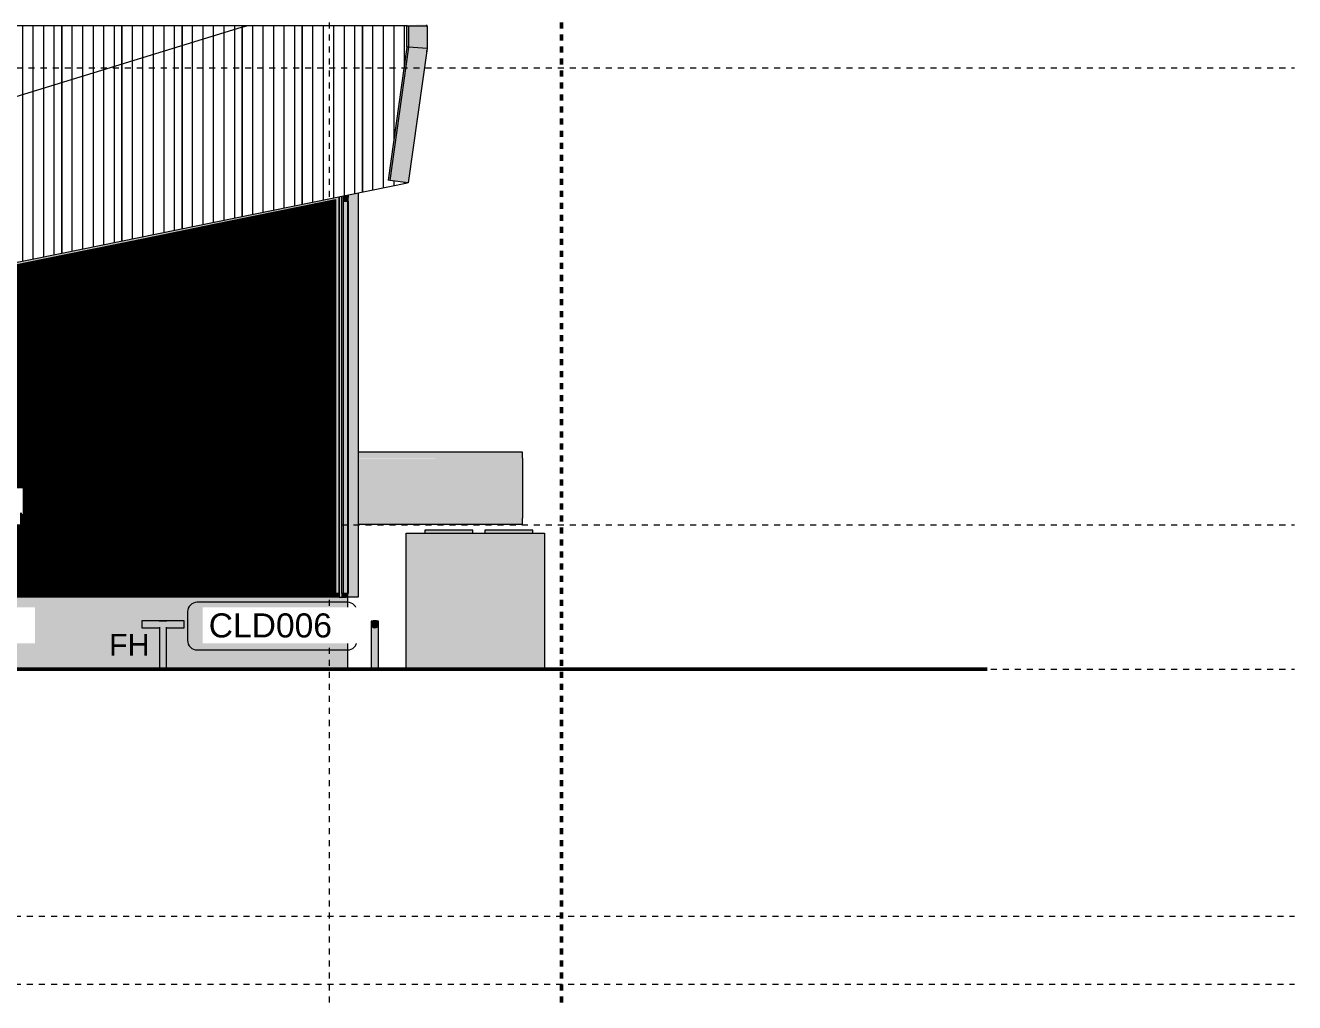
# Model space of a CAD drawing. Header units: metres. Extents: x -2362 to -2010, y -1 to 30.
# Drawn here: x -2030.63 to -2009.52, y -0.3 to 15.95 of the extents above; entities that cross this region are included whole.
import ezdxf

# ---------------------------------------------------------------- set-up
doc = ezdxf.new("R2010")
doc.units = ezdxf.units.M
for name, pattern in [('AEC_Center', [0.024, 0.012, -0.004, 0.004, -0.004]), ('BOUNDARY', [0.016, 0.01, -0.003, 0, -0.003]), ('Grid Line', [0.021, 0.012, -0.003, 0.003, -0.003])]:
    doc.linetypes.add(name, pattern=pattern)
for name, color, linetype, lineweight in [('A-ANNO-IDEN', 131, 'Continuous', 5), ('A-ANNO-KEYN', 231, 'Continuous', 5), ('A-DETL', 90, 'Continuous', 50), ('A-FLOR-LEVL', 51, 'Continuous', 5), ('A-GENM', 13, 'Continuous', 5), ('A-GLAZ-CURT', 52, 'Continuous', 5), ('A-GLAZ-CWMG', 51, 'Continuous', 5), ('A-ROOF', 132, 'Continuous', 5), ('A-WALL', 113, 'Continuous', 5), ('A-WALL-PATT', 111, 'Continuous', 5), ('F-FIRE', 13, 'Continuous', 5), ('S-GRID', 1, 'Continuous', 5)]:
    doc.layers.add(name, color=color, linetype=linetype, lineweight=lineweight)
doc.styles.add('Arial_2', font='arial.ttf', dxfattribs={"height": 0.4})
doc.styles.add('Arial_3', font='arial.ttf', dxfattribs={"height": 0.36})
pattern_1 = [(90, (-2028.01961, 5.24), (-0.175, 1e-17), [])]
pattern_2 = [(90, (-2029.01961, 5.24), (-0.175, 1e-17), [])]
pattern_3 = [(90, (-2030.01961, 5.24), (-0.175, 1e-17), [])]
pattern_4 = [(90, (-2031.01961, 5.24), (-0.175, 1e-17), [])]

# ---------------------------------------------------------------- blocks, each defined once
blk = doc.blocks.new('Hydrant_double9 - Hydrant_double-1019449-SOUTH EAST - PART C')
at = {"layer": 'F-FIRE'}
blk.add_hatch(color=256, dxfattribs=at).paths.add_polyline_path([(-1575.11, 5.926), (-1575.094, 5.928), (-1575.08, 5.934), (-1575.067, 5.943), (-1575.058, 5.956), (-1575.052, 5.97), (-1575.05, 5.99), (-1575.052, 6.001), (-1575.058, 6.016), (-1575.067, 6.028), (-1575.08, 6.038), (-1575.094, 6.044), (-1575.11, 6.046), (-1575.125, 6.044), (-1575.14, 6.038), (-1575.152, 6.028), (-1575.162, 6.016), (-1575.168, 6.001), (-1575.17, 5.986), (-1575.168, 5.97), (-1575.162, 5.956), (-1575.152, 5.943), (-1575.14, 5.934), (-1575.125, 5.928)])
h = blk.add_hatch(color=256, dxfattribs=at)
h.paths.add_polyline_path([(-1575.17, 5.986), (-1575.167, 6.002), (-1575.161, 6.016), (-1575.152, 6.028), (-1575.144, 6.036), (-1575.17, 6.036), (-1575.17, 5.99)])
h.paths.add_polyline_path([(-1575.11, 5.24), (-1575.11, 5.926), (-1575.125, 5.928), (-1575.14, 5.934), (-1575.152, 5.943), (-1575.162, 5.956), (-1575.168, 5.97), (-1575.17, 5.986), (-1575.168, 5.24), (-1575.125, 5.24)])
h = blk.add_hatch(color=256, dxfattribs=at)
h.paths.add_polyline_path([(-1575.11, 5.24), (-1575.05, 5.24), (-1575.052, 5.97), (-1575.058, 5.956), (-1575.067, 5.943), (-1575.08, 5.934), (-1575.094, 5.928), (-1575.11, 5.926), (-1575.11, 5.565)])
h.paths.add_polyline_path([(-1575.05, 5.986), (-1575.052, 6.036), (-1575.077, 6.036), (-1575.067, 6.028), (-1575.057, 6.015), (-1575.052, 6.001), (-1575.05, 5.99)])
for p, q in [((-1575.17, 6.036), (-1575.17, 5.24)), ((-1575.142, 6.036), (-1575.17, 6.036)), ((-1575.05, 6.036), (-1575.077, 6.036)), ((-1575.05, 5.24), (-1575.05, 6.036))]:
    blk.add_line(p, q, dxfattribs=at)
for start, end in [(0, 180), (180, 0)]:
    blk.add_arc((-1575.11, 5.986), 0.06, start, end, dxfattribs=at)
blk = doc.blocks.new('Mechanical - Condensers - Mechanical - Condensers-1249279-SOUTH EAST - PART C')
at = {"layer": 'A-GENM'}
for points in [[(-1572.655, 8.75), (-1572.655, 8.85), (-1575.389, 8.849), (-1575.389, 8.75), (-1574.929, 8.75)], [(-1575.389, 7.75), (-1572.655, 7.75), (-1572.655, 8.75), (-1575.389, 8.748), (-1575.389, 7.899)], [(-1574.304, 7.65), (-1572.655, 7.65), (-1572.655, 7.75), (-1575.389, 7.75), (-1575.389, 7.65), (-1574.512, 7.65)], [(-1572.289, 5.24), (-1572.289, 7.5), (-1574.589, 7.5), (-1574.589, 5.24), (-1572.471, 5.24)], [(-1574.076, 7.5), (-1574.012, 7.5), (-1574.012, 7.55), (-1574.282, 7.55), (-1574.282, 7.5), (-1574.095, 7.5)], [(-1573.944, 7.5), (-1573.482, 7.5), (-1573.482, 7.55), (-1574.012, 7.55), (-1574.012, 7.5)], [(-1573.282, 7.5), (-1573.282, 7.5), (-1573.282, 7.55)], [(-1573.054, 7.5), (-1573.012, 7.5), (-1573.012, 7.55), (-1573.282, 7.55), (-1573.282, 7.5), (-1573.076, 7.5)], [(-1572.487, 7.5), (-1572.482, 7.5), (-1572.482, 7.55), (-1573.012, 7.55), (-1573.012, 7.5), (-1572.504, 7.5)]]:
    blk.add_hatch(color=256, dxfattribs=at).paths.add_polyline_path(points)
for p, q in [((-1572.655, 8.85), (-1575.389, 8.85)), ((-1572.655, 8.75), (-1572.655, 8.85)), ((-1572.655, 8.75), (-1572.655, 7.75)), ((-1575.389, 7.65), (-1572.655, 7.65)), ((-1572.655, 7.65), (-1572.655, 7.75)), ((-1574.589, 7.5), (-1572.289, 7.5)), ((-1574.589, 5.24), (-1574.589, 7.5)), ((-1574.282, 7.55), (-1574.282, 7.5)), ((-1574.282, 7.55), (-1574.282, 7.5)), ((-1574.012, 7.55), (-1574.282, 7.55)), ((-1574.282, 7.55), (-1574.282, 7.5)), ((-1574.282, 7.55), (-1574.282, 7.5)), ((-1573.482, 7.55), (-1574.012, 7.55)), ((-1573.482, 7.5), (-1573.482, 7.55)), ((-1573.482, 7.5), (-1573.482, 7.55)), ((-1573.482, 7.5), (-1573.482, 7.55)), ((-1573.482, 7.5), (-1573.482, 7.55)), ((-1573.282, 7.55), (-1573.282, 7.5)), ((-1573.282, 7.55), (-1573.282, 7.5)), ((-1573.012, 7.55), (-1573.282, 7.55)), ((-1573.282, 7.55), (-1573.282, 7.5)), ((-1573.282, 7.55), (-1573.282, 7.5)), ((-1572.482, 7.55), (-1573.012, 7.55)), ((-1572.482, 7.5), (-1572.482, 7.55)), ((-1572.482, 7.5), (-1572.482, 7.55)), ((-1572.482, 7.5), (-1572.482, 7.55)), ((-1572.482, 7.5), (-1572.482, 7.55)), ((-1572.289, 7.5), (-1572.289, 5.24))]:
    blk.add_line(p, q, dxfattribs=at)
blk = doc.blocks.new('Hydrant_double13 - Hydrant_double-1552926-SOUTH EAST - PART C')
at = {"layer": 'F-FIRE'}
h = blk.add_hatch(color=256, dxfattribs=at)
h.paths.add_polyline_path([(-1578.646, 5.986), (-1578.285, 5.986), (-1578.285, 6.046), (-1578.985, 6.044), (-1578.985, 5.986)])
h.paths.add_polyline_path([(-1578.635, 5.986), (-1578.685, 6.036), (-1578.587, 6.034), (-1578.628, 5.993)])
h = blk.add_hatch(color=256, dxfattribs=at)
h.paths.add_polyline_path([(-1578.635, 5.986), (-1578.575, 5.926), (-1578.285, 5.928), (-1578.285, 5.986)])
h.paths.add_polyline_path([(-1578.695, 5.926), (-1578.635, 5.986), (-1578.985, 5.986), (-1578.985, 5.926)])
h = blk.add_hatch(color=256, dxfattribs=at)
h.paths.add_polyline_path([(-1578.635, 5.986), (-1578.588, 6.036), (-1578.685, 6.036), (-1578.65, 6.001)])
h.paths.add_polyline_path([(-1578.635, 5.24), (-1578.575, 5.24), (-1578.577, 5.928), (-1578.635, 5.986), (-1578.695, 5.926), (-1578.693, 5.24), (-1578.651, 5.24)])
for p, q in [((-1578.285, 6.046), (-1578.985, 6.046)), ((-1578.985, 6.046), (-1578.985, 5.986)), ((-1578.985, 5.986), (-1578.985, 5.926)), ((-1578.985, 5.926), (-1578.68, 5.926)), ((-1578.695, 6.036), (-1578.695, 6.031)), ((-1578.695, 5.941), (-1578.695, 5.24)), ((-1578.583, 6.036), (-1578.687, 6.036)), ((-1578.59, 5.926), (-1578.285, 5.926)), ((-1578.575, 6.031), (-1578.575, 6.036)), ((-1578.575, 5.24), (-1578.575, 5.941)), ((-1578.285, 5.986), (-1578.285, 6.046)), ((-1578.285, 5.926), (-1578.285, 5.986))]:
    blk.add_line(p, q, dxfattribs=at)
blk = doc.blocks.new('Roof Gutters3 - Roof Gutters-1885272-SOUTH EAST - PART C')
at = {"layer": 'A-ROOF'}
h = blk.add_hatch(color=256, dxfattribs=at)
h.paths.add_polyline_path([(-1574.25, 15.5), (-1574.246, 15.5), (-1574.246, 15.527), (-1574.25, 15.503)])
h.paths.add_polyline_path([(-1574.249, 15.94), (-1574.246, 15.94), (-1574.246, 15.955), (-1574.555, 15.96), (-1574.582, 15.951), (-1574.572, 15.951), (-1574.554, 15.957), (-1574.249, 15.952)])
for points in [[(-1574.549, 15.584), (-1574.549, 15.94), (-1574.577, 15.94), (-1574.577, 15.586)], [(-1574.241, 15.563), (-1574.241, 15.94), (-1574.549, 15.94), (-1574.549, 15.584)], [(-1574.861, 13.369), (-1574.549, 15.584), (-1574.577, 15.586), (-1574.888, 13.373)], [(-1574.555, 13.327), (-1574.241, 15.563), (-1574.549, 15.584), (-1574.861, 13.369)]]:
    blk.add_hatch(color=256, dxfattribs=at).paths.add_polyline_path(points)
for p, q in [((-1574.577, 15.94), (-1574.549, 15.94)), ((-1574.577, 15.586), (-1574.577, 15.94)), ((-1574.549, 15.94), (-1574.241, 15.94)), ((-1574.549, 15.94), (-1574.549, 15.584)), ((-1574.246, 15.94), (-1574.246, 15.955)), ((-1574.241, 15.94), (-1574.241, 15.563)), ((-1574.577, 15.586), (-1574.888, 13.373)), ((-1574.549, 15.584), (-1574.861, 13.369)), ((-1574.549, 15.584), (-1574.577, 15.586)), ((-1574.241, 15.563), (-1574.555, 13.327)), ((-1574.241, 15.563), (-1574.549, 15.584)), ((-1574.25, 15.5), (-1574.246, 15.5)), ((-1574.246, 15.5), (-1574.246, 15.527)), ((-1574.861, 13.369), (-1574.888, 13.373)), ((-1574.555, 13.327), (-1574.861, 13.369))]:
    blk.add_line(p, q, dxfattribs=at)
blk = doc.blocks.new('Rectangular Mullion - Frame_Framed Facade_Danpal_DPANMF BT1-3037769-SOUTH EAST - PART C')
at = {"layer": 'A-GLAZ-CWMG'}
for points in [[(-1575.64, 6.5), (-1575.64, 13.11), (-1575.66, 13.106), (-1575.66, 6.5)], [(-1575.584, 13.025), (-1575.583, 13.025), (-1575.583, 13.071), (-1575.584, 13.071)]]:
    blk.add_hatch(color=256, dxfattribs=at).paths.add_polyline_path(points)
blk.add_line((-1575.66, 6.5), (-1575.66, 13.106), dxfattribs=at)
blk = doc.blocks.new('Rectangular Mullion - Frame_Framed Facade_Danpal_DPANMF BT2-3374122-SOUTH EAST - PART C')
at = {"layer": 'A-GLAZ-CWMG'}
blk.add_hatch(color=256, dxfattribs=at).paths.add_polyline_path([(-1576.746, 12.852), (-1575.762, 13.055), (-1575.732, 13.092), (-1576.753, 12.884)])
blk.add_line((-1576.746, 12.852), (-1575.764, 13.053), dxfattribs=at)
blk = doc.blocks.new('System Panel - Danpalon - Multicell - 16mm thk - Light grey-3472586-SOUTH EAST - PART C')
at = {"layer": 'A-GLAZ-CURT'}
h = blk.add_hatch(dxfattribs=at)
h.set_pattern_fill('FP_211', color=256, style=0, pattern_type=2)
h.set_pattern_definition([(90, (-1581.438, 9.249), (-0.015, 9e-19), [])])
h.paths.add_polyline_path([(-1580.918, 6.453), (-1580.918, 11.998), (-1581.958, 11.785), (-1581.958, 8.25), (-1580.965, 8.25), (-1580.963, 7.816), (-1580.984, 7.816), (-1580.984, 7.841), (-1581.001, 7.841), (-1581.001, 7.64), (-1581.373, 7.64), (-1581.373, 6.453), (-1580.969, 6.453)])
h.paths.add_polyline_path([(-1581.555, 6.453), (-1581.473, 6.453), (-1581.473, 7.64), (-1581.555, 7.64), (-1581.555, 6.626)])
h.paths.add_polyline_path([(-1580.968, 7.93), (-1580.967, 7.93), (-1580.968, 7.93)])
for p, q in [((-1580.918, 6.453), (-1580.918, 11.998)), ((-1581.958, 11.785), (-1581.958, 8.25)), ((-1581.555, 7.64), (-1581.555, 6.453)), ((-1581.555, 6.453), (-1581.473, 6.453)), ((-1581.373, 6.453), (-1580.918, 6.453))]:
    blk.add_line(p, q, dxfattribs=at)
blk = doc.blocks.new('System Panel - Danpalon - Multicell - 16mm thk - Light grey-3472599-SOUTH EAST - PART C')
at = {"layer": 'A-GLAZ-CURT'}
h = blk.add_hatch(dxfattribs=at)
h.set_pattern_fill('FP_212', color=256, style=0, pattern_type=2)
h.set_pattern_definition([(90, (-1580.398, 9.355), (-0.015, 9e-19), [])])
h.paths.add_polyline_path([(-1580.918, 6.453), (-1579.878, 6.453), (-1579.878, 12.211), (-1580.918, 11.998), (-1580.918, 6.626)])
for p, q in [((-1579.878, 6.453), (-1579.878, 12.211)), ((-1580.918, 11.998), (-1580.918, 6.453)), ((-1580.918, 6.453), (-1579.878, 6.453))]:
    blk.add_line(p, q, dxfattribs=at)
blk = doc.blocks.new('System Panel - Danpalon - Multicell - 16mm thk - Light grey-3472600-SOUTH EAST - PART C')
at = {"layer": 'A-GLAZ-CURT'}
h = blk.add_hatch(dxfattribs=at)
h.set_pattern_fill('FP_213', color=256, style=0, pattern_type=2)
h.set_pattern_definition([(90, (-1579.358, 9.462), (-0.015, 9e-19), [])])
h.paths.add_polyline_path([(-1579.719, 6.453), (-1578.838, 6.453), (-1578.838, 12.424), (-1579.878, 12.211), (-1579.878, 6.453)])
for p, q in [((-1578.838, 6.453), (-1578.838, 12.424)), ((-1579.878, 12.211), (-1579.878, 6.453)), ((-1579.878, 6.453), (-1578.838, 6.453))]:
    blk.add_line(p, q, dxfattribs=at)
blk = doc.blocks.new('System Panel - Danpalon - Multicell - 16mm thk - Light grey-3472601-SOUTH EAST - PART C')
at = {"layer": 'A-GLAZ-CURT'}
h = blk.add_hatch(dxfattribs=at)
h.set_pattern_fill('FP_214', color=256, style=0, pattern_type=2)
h.set_pattern_definition([(90, (-1578.318, 9.568), (-0.015, 9e-19), [])])
h.paths.add_polyline_path([(-1578.838, 6.453), (-1577.798, 6.453), (-1577.798, 12.637), (-1578.838, 12.424), (-1578.838, 6.626)])
for p, q in [((-1577.798, 6.453), (-1577.798, 12.637)), ((-1578.838, 12.424), (-1578.838, 6.453)), ((-1578.838, 6.453), (-1577.798, 6.453))]:
    blk.add_line(p, q, dxfattribs=at)
blk = doc.blocks.new('System Panel - Danpalon - Multicell - 16mm thk - Light grey-3472602-SOUTH EAST - PART C')
at = {"layer": 'A-GLAZ-CURT'}
h = blk.add_hatch(dxfattribs=at)
h.set_pattern_fill('FP_215', color=256, style=0, pattern_type=2)
h.set_pattern_definition([(90, (-1577.278, 9.675), (-0.015, 9e-19), [])])
h.paths.add_polyline_path([(-1577.798, 6.453), (-1576.758, 6.453), (-1576.758, 12.849), (-1577.798, 12.637), (-1577.798, 6.626)])
for p, q in [((-1576.758, 6.453), (-1576.758, 12.849)), ((-1577.798, 12.637), (-1577.798, 6.453)), ((-1577.798, 6.453), (-1576.758, 6.453))]:
    blk.add_line(p, q, dxfattribs=at)
blk = doc.blocks.new('System Panel - Danpalon - Multicell - 16mm thk - Light grey-3374115-SOUTH EAST - PART C')
at = {"layer": 'A-GLAZ-CURT'}
h = blk.add_hatch(dxfattribs=at)
h.set_pattern_fill('FP_216', color=256, style=0, pattern_type=2)
h.set_pattern_definition([(90, (-1576.238, 9.781), (-0.015, 9e-19), [])])
h.paths.add_polyline_path([(-1576.595, 6.453), (-1575.718, 6.453), (-1575.718, 6.5), (-1575.764, 6.5), (-1575.764, 13.053), (-1576.758, 12.849), (-1576.758, 6.453)])
for p, q in [((-1576.758, 12.849), (-1576.758, 6.453)), ((-1576.758, 6.453), (-1575.718, 6.453)), ((-1575.718, 6.453), (-1575.718, 6.5))]:
    blk.add_line(p, q, dxfattribs=at)
blk = doc.blocks.new('Rectangular Mullion - Frame_Framed Facade_Danpal_DPANMF BT2-V293-SOUTH EAST - PART C')
at = {"layer": 'A-GLAZ-CWMG'}
blk.add_hatch(color=256, dxfattribs=at).paths.add_polyline_path([(-1581.946, 11.788), (-1580.906, 12.001), (-1580.914, 12.039), (-1581.955, 11.828)])
blk.add_line((-1581.946, 11.788), (-1580.906, 12.001), dxfattribs=at)
blk = doc.blocks.new('Rectangular Mullion - Frame_Framed Facade_Danpal_DPANMF BT2-V294-SOUTH EAST - PART C')
at = {"layer": 'A-GLAZ-CWMG'}
blk.add_hatch(color=256, dxfattribs=at).paths.add_polyline_path([(-1580.906, 12.001), (-1579.866, 12.213), (-1579.874, 12.25), (-1580.914, 12.039)])
blk.add_line((-1580.906, 12.001), (-1579.866, 12.213), dxfattribs=at)
blk = doc.blocks.new('Rectangular Mullion - Frame_Framed Facade_Danpal_DPANMF BT2-V295-SOUTH EAST - PART C')
at = {"layer": 'A-GLAZ-CWMG'}
blk.add_hatch(color=256, dxfattribs=at).paths.add_polyline_path([(-1579.866, 12.213), (-1578.826, 12.426), (-1578.834, 12.462), (-1579.874, 12.25)])
blk.add_line((-1579.866, 12.213), (-1578.826, 12.426), dxfattribs=at)
blk = doc.blocks.new('Rectangular Mullion - Frame_Framed Facade_Danpal_DPANMF BT2-V296-SOUTH EAST - PART C')
at = {"layer": 'A-GLAZ-CWMG'}
blk.add_hatch(color=256, dxfattribs=at).paths.add_polyline_path([(-1578.826, 12.426), (-1577.786, 12.639), (-1577.793, 12.673), (-1578.834, 12.462)])
blk.add_line((-1578.826, 12.426), (-1577.786, 12.639), dxfattribs=at)
blk = doc.blocks.new('Rectangular Mullion - Frame_Framed Facade_Danpal_DPANMF BT2-3360701-SOUTH EAST - PART C')
at = {"layer": 'A-GLAZ-CWMG'}
blk.add_hatch(color=256, dxfattribs=at).paths.add_polyline_path([(-1577.786, 12.639), (-1576.746, 12.852), (-1576.753, 12.884), (-1577.793, 12.673)])
blk.add_line((-1577.786, 12.639), (-1576.746, 12.852), dxfattribs=at)
blk = doc.blocks.new('Rectangular Mullion - Frame_Framed Facade_Danpal_DPANMF BT2-3374116-SOUTH EAST - PART C')
at = {"layer": 'A-GLAZ-CWMG'}
for points in [[(-1575.71, 6.5), (-1575.71, 13.096), (-1575.732, 13.092), (-1575.764, 13.053), (-1575.762, 6.5)], [(-1575.71, 6.5), (-1575.705, 6.5), (-1575.706, 13.097), (-1575.71, 13.096), (-1575.71, 6.52)]]:
    blk.add_hatch(color=256, dxfattribs=at).paths.add_polyline_path(points)
for p, q in [((-1575.71, 13.096), (-1575.71, 6.5)), ((-1575.705, 13.097), (-1575.705, 6.5)), ((-1575.764, 13.053), (-1575.764, 6.5)), ((-1575.71, 6.5), (-1575.764, 6.5)), ((-1575.705, 6.5), (-1575.71, 6.5))]:
    blk.add_line(p, q, dxfattribs=at)
blk = doc.blocks.new('System Panel - Danpalon - Multicell - 16mm thk - Light grey-3374135-SOUTH EAST - PART C')
at = {"layer": 'A-GLAZ-CURT'}
h = blk.add_hatch(dxfattribs=at)
h.set_pattern_fill('FP_218', color=256, style=0, pattern_type=2)
h.set_pattern_definition([(90, (-1575.575, 9.762), (-0.015, 9e-19), [])])
h.paths.add_polyline_path([(-1575.567, 6.453), (-1575.567, 6.5), (-1575.583, 6.499), (-1575.583, 6.453), (-1575.579, 6.453), (-1575.577, 6.453)])
h.paths.add_polyline_path([(-1575.567, 13.025), (-1575.567, 13.071), (-1575.583, 13.071), (-1575.583, 13.025)])
for p, q in [((-1575.583, 13.025), (-1575.583, 13.071)), ((-1575.567, 13.071), (-1575.567, 13.025)), ((-1575.583, 6.453), (-1575.583, 6.5)), ((-1575.567, 6.453), (-1575.577, 6.453)), ((-1575.567, 6.5), (-1575.567, 6.453))]:
    blk.add_line(p, q, dxfattribs=at)
blk = doc.blocks.new('Rectangular Mullion - Frame_Framed Facade_Danpal_DPANMF BT1-3374133-SOUTH EAST - PART C')
at = {"layer": 'A-GLAZ-CWMG'}
blk.add_hatch(color=256, dxfattribs=at).paths.add_polyline_path([(-1575.586, 6.44), (-1575.586, 6.446), (-1575.577, 6.446), (-1575.579, 6.453), (-1575.604, 6.453), (-1575.604, 6.5), (-1575.66, 6.5), (-1575.66, 6.44)])
for p, q in [((-1575.604, 6.5), (-1575.66, 6.5)), ((-1575.66, 6.5), (-1575.66, 6.44)), ((-1575.66, 6.44), (-1575.586, 6.44)), ((-1575.604, 6.453), (-1575.604, 6.5)), ((-1575.579, 6.453), (-1575.604, 6.453)), ((-1575.586, 6.446), (-1575.577, 6.446)), ((-1575.586, 6.44), (-1575.586, 6.446)), ((-1575.577, 6.499), (-1575.583, 6.499)), ((-1575.583, 6.499), (-1575.583, 6.497)), ((-1575.583, 6.497), (-1575.579, 6.497)), ((-1575.579, 6.497), (-1575.579, 6.453)), ((-1575.577, 6.446), (-1575.577, 6.499))]:
    blk.add_line(p, q, dxfattribs=at)
blk = doc.blocks.new('Rectangular Mullion - Frame_Framed Facade_Danpal_DPANMF BT2-3374137-SOUTH EAST - PART C')
at = {"layer": 'A-GLAZ-CWMG'}
for points in [[(-1575.64, 6.5), (-1575.566, 6.5), (-1575.566, 13.025), (-1575.64, 13.025), (-1575.64, 6.52)], [(-1575.566, 6.5), (-1575.557, 6.5), (-1575.557, 13.025), (-1575.566, 13.025), (-1575.566, 6.52)]]:
    blk.add_hatch(color=256, dxfattribs=at).paths.add_polyline_path(points)
for p, q in [((-1575.64, 13.025), (-1575.566, 13.025)), ((-1575.64, 13.025), (-1575.64, 6.5)), ((-1575.566, 13.025), (-1575.557, 13.025)), ((-1575.566, 13.025), (-1575.566, 6.5)), ((-1575.557, 13.025), (-1575.557, 6.5)), ((-1575.566, 6.5), (-1575.64, 6.5)), ((-1575.557, 6.5), (-1575.566, 6.5))]:
    blk.add_line(p, q, dxfattribs=at)
blk = doc.blocks.new('System Panel - Glazed-3359813-SOUTH EAST - PART C')
at = {"layer": 'A-GLAZ-CURT'}
blk.add_hatch(color=256, dxfattribs=at).paths.add_polyline_path([(-1577.318, 15.94), (-1577.318, 15.916), (-1577.242, 15.94)])
for p, q in [((-1577.318, 15.916), (-1577.242, 15.94)), ((-1577.242, 15.94), (-1577.318, 15.94)), ((-1577.318, 15.94), (-1577.318, 15.916))]:
    blk.add_line(p, q, dxfattribs=at)
blk = doc.blocks.new('Rectangular Mullion - Frame_Framed Facade_Danpal_DPANMF BT1-3472598-SOUTH EAST - PART C')
at = {"layer": 'A-GLAZ-CWMG'}
h = blk.add_hatch(color=256, dxfattribs=at)
h.paths.add_polyline_path([(-1581.373, 6.446), (-1580.918, 6.446), (-1580.918, 6.453), (-1581.373, 6.453)])
h.paths.add_polyline_path([(-1581.555, 6.446), (-1581.473, 6.446), (-1581.473, 6.453), (-1581.555, 6.453), (-1581.555, 6.499), (-1581.568, 6.499), (-1581.568, 6.446)])
h = blk.add_hatch(color=256, dxfattribs=at)
h.paths.add_polyline_path([(-1581.568, 6.44), (-1581.473, 6.44), (-1581.473, 6.446), (-1581.568, 6.446)])
h.paths.add_polyline_path([(-1581.373, 6.44), (-1580.918, 6.44), (-1580.918, 6.446), (-1581.373, 6.446)])
blk.add_hatch(color=256, dxfattribs=at).paths.add_polyline_path([(-1581.555, 6.499), (-1581.555, 6.5), (-1581.563, 6.499)])
for p, q in [((-1581.568, 6.446), (-1581.568, 6.499)), ((-1581.555, 6.499), (-1581.568, 6.499)), ((-1581.568, 6.44), (-1581.568, 6.446)), ((-1581.473, 6.446), (-1581.568, 6.446)), ((-1581.473, 6.44), (-1581.568, 6.44)), ((-1580.918, 6.446), (-1581.373, 6.446)), ((-1580.918, 6.44), (-1581.373, 6.44))]:
    blk.add_line(p, q, dxfattribs=at)
blk = doc.blocks.new('Rectangular Mullion - Frame_Framed Facade_Danpal_DPANMF BT1-3359968-SOUTH EAST - PART C')
at = {"layer": 'A-GLAZ-CWMG'}
for points in [[(-1575.718, 6.446), (-1575.705, 6.446), (-1575.705, 6.499), (-1575.718, 6.499), (-1575.718, 6.453), (-1576.758, 6.453), (-1576.758, 6.446), (-1575.762, 6.446)], [(-1576.758, 6.44), (-1575.705, 6.44), (-1575.705, 6.446), (-1576.758, 6.446)]]:
    blk.add_hatch(color=256, dxfattribs=at).paths.add_polyline_path(points)
for p, q in [((-1575.705, 6.446), (-1576.758, 6.446)), ((-1575.705, 6.44), (-1576.758, 6.44)), ((-1575.705, 6.499), (-1575.718, 6.499)), ((-1575.705, 6.499), (-1575.705, 6.446)), ((-1575.705, 6.446), (-1575.705, 6.44))]:
    blk.add_line(p, q, dxfattribs=at)
blk = doc.blocks.new('Rectangular Mullion - Frame_Framed Facade_Danpal_DPANMF BT2-3374134-SOUTH EAST - PART C')
at = {"layer": 'A-GLAZ-CWMG'}
blk.add_hatch(color=256, dxfattribs=at).paths.add_polyline_path([(-1575.64, 13.025), (-1575.584, 13.025), (-1575.584, 13.071), (-1575.559, 13.071), (-1575.557, 13.079), (-1575.566, 13.079), (-1575.566, 13.085), (-1575.64, 13.085)])
for p, q in [((-1575.566, 13.085), (-1575.64, 13.085)), ((-1575.64, 13.085), (-1575.64, 13.025)), ((-1575.64, 13.025), (-1575.584, 13.025)), ((-1575.584, 13.025), (-1575.584, 13.071)), ((-1575.584, 13.071), (-1575.559, 13.071)), ((-1575.566, 13.079), (-1575.566, 13.085)), ((-1575.557, 13.079), (-1575.566, 13.079)), ((-1575.559, 13.027), (-1575.563, 13.027)), ((-1575.563, 13.027), (-1575.563, 13.026)), ((-1575.563, 13.026), (-1575.563, 13.027)), ((-1575.563, 13.027), (-1575.559, 13.027)), ((-1575.563, 13.026), (-1575.557, 13.026)), ((-1575.557, 13.026), (-1575.563, 13.026)), ((-1575.559, 13.071), (-1575.559, 13.027)), ((-1575.557, 13.026), (-1575.557, 13.079))]:
    blk.add_line(p, q, dxfattribs=at)
blk = doc.blocks.new('Rectangular Mullion - Frame_Framed Facade_Danpal_DPANMF BT2-3374138-SOUTH EAST - PART C')
at = {"layer": 'A-GLAZ-CWMG'}
for points in [[(-1575.584, 13.085), (-1575.566, 13.085), (-1575.566, 13.125), (-1575.64, 13.11), (-1575.64, 13.085)], [(-1575.566, 13.085), (-1575.557, 13.085), (-1575.557, 13.127), (-1575.566, 13.125), (-1575.566, 13.097)]]:
    blk.add_hatch(color=256, dxfattribs=at).paths.add_polyline_path(points)
for p, q in [((-1575.64, 13.11), (-1575.64, 13.085)), ((-1575.566, 13.125), (-1575.566, 13.085)), ((-1575.557, 13.127), (-1575.557, 13.085)), ((-1575.557, 13.085), (-1575.566, 13.085))]:
    blk.add_line(p, q, dxfattribs=at)
blk = doc.blocks.new('Rectangular Mullion - Frame_Framed Facade_Danpal_DPANMF BT1-2878823-SOUTH EAST - PART C')
at = {"layer": 'A-GLAZ-CWMG'}
for points in [[(-1580.918, 6.446), (-1579.878, 6.446), (-1579.878, 6.453), (-1580.918, 6.453)], [(-1579.928, 6.44), (-1579.878, 6.44), (-1579.878, 6.446), (-1580.918, 6.446), (-1580.918, 6.44), (-1580.761, 6.44)]]:
    blk.add_hatch(color=256, dxfattribs=at).paths.add_polyline_path(points)
for p, q in [((-1579.878, 6.446), (-1580.918, 6.446)), ((-1579.878, 6.44), (-1580.918, 6.44))]:
    blk.add_line(p, q, dxfattribs=at)
blk = doc.blocks.new('T-Keynote-ANZRS - Keynote Value _2mm Opaque_ box-1903833-SOUTH EAST - PART C')
at = {"layer": 'A-ANNO-KEYN'}
for p, q in [((-1581.367, 10.808), (-1583.866, 10.808)), ((-1584.026, 10.648), (-1584.026, 10.174)), ((-1581.207, 10.174), (-1581.207, 10.648)), ((-1583.866, 10.014), (-1581.367, 10.014))]:
    blk.add_line(p, q, dxfattribs=at)
for centre, start, end in [((-1583.866, 10.648), 90, 180), ((-1581.367, 10.648), 0, 90), ((-1583.866, 10.174), 180, 270), ((-1581.367, 10.174), 270, 360)]:
    blk.add_arc(centre, 0.16, start, end, dxfattribs=at)

msp = doc.modelspace()

# ---------------------------------------------------------------- hatches: boundary and pattern name
at = {"layer": 'A-ROOF'}
msp.add_hatch(color=256, dxfattribs=at).paths.add_polyline_path([(-2115.204, 15.911), (-2105.02, 15.911), (-2105.02, 15.94), (-2023.951, 15.94), (-2023.951, 15.952), (-2115.204, 15.95)])
at = {"layer": 'A-WALL'}
h = msp.add_hatch(color=256, dxfattribs=at)
h.paths.add_polyline_path([(-2025.28, 6.44), (-2025.091, 6.44), (-2025.091, 13.161), (-2025.258, 13.127), (-2025.26, 13.085), (-2025.268, 13.085), (-2025.268, 13.079), (-2025.258, 13.079), (-2025.26, 13.071), (-2025.269, 13.071), (-2025.268, 13.025), (-2025.258, 13.025), (-2025.26, 6.5), (-2025.269, 6.5), (-2025.27, 6.453), (-2025.278, 6.453), (-2025.28, 6.446), (-2025.288, 6.446), (-2025.288, 6.44), (-2025.285, 6.44)])
h.paths.add_polyline_path([(-2025.362, 6.44), (-2025.362, 13.106), (-2025.407, 13.097), (-2025.407, 6.44)])
h.paths.add_polyline_path([(-2025.292, 6.453), (-2025.285, 6.453), (-2025.287, 6.5), (-2025.305, 6.5), (-2025.304, 6.453), (-2025.294, 6.453)])
msp.add_hatch(color=256, dxfattribs=at).paths.add_polyline_path([(-2025.27, 5.24), (-2025.27, 6.44), (-2025.479, 6.44), (-2025.479, 5.24), (-2025.463, 5.24)])
at = {"layer": 'A-WALL-PATT'}
h = msp.add_hatch(dxfattribs=at)
h.set_pattern_fill('FP_285', color=256, style=0, pattern_type=2)
h.set_pattern_definition(pattern_4)
h.paths.add_polyline_path([(-2031.02, 14.686), (-2030.02, 14.994), (-2030.02, 15.94), (-2031.02, 15.94), (-2031.02, 14.688)])
h = msp.add_hatch(dxfattribs=at)
h.set_pattern_fill('FP_284', color=256, style=0, pattern_type=2)
h.set_pattern_definition(pattern_3)
h.paths.add_polyline_path([(-2030.02, 14.994), (-2029.02, 15.301), (-2029.02, 15.94), (-2030.02, 15.94), (-2030.02, 15.749)])
h = msp.add_hatch(dxfattribs=at)
h.set_pattern_fill('FP_283', color=256, style=0, pattern_type=2)
h.set_pattern_definition(pattern_2)
h.paths.add_polyline_path([(-2029.02, 15.301), (-2028.02, 15.609), (-2028.02, 15.94), (-2029.02, 15.94)])
h = msp.add_hatch(dxfattribs=at)
h.set_pattern_fill('FP_282', color=256, style=0, pattern_type=2)
h.set_pattern_definition(pattern_1)
h.paths.add_polyline_path([(-2028.02, 15.609), (-2027.02, 15.916), (-2027.02, 15.94), (-2028.02, 15.94)])
h = msp.add_hatch(dxfattribs=at)
h.set_pattern_fill('FP_282', color=256, style=0, pattern_type=2)
h.set_pattern_definition(pattern_1)
h.paths.add_polyline_path([(-2028.02, 12.566), (-2027.02, 12.77), (-2027.02, 15.916), (-2028.02, 15.609), (-2028.02, 12.779)])
h = msp.add_hatch(dxfattribs=at)
h.set_pattern_fill('FP_281', color=256, style=0, pattern_type=2)
h.set_pattern_definition([(90, (-2027.01961, 5.24), (-0.175, 1e-17), [])])
h.paths.add_polyline_path([(-2027.02, 12.77), (-2026.02, 12.973), (-2026.02, 15.94), (-2026.943, 15.94), (-2027.02, 15.916), (-2027.02, 12.779)])
h = msp.add_hatch(dxfattribs=at)
h.set_pattern_fill('FP_280', color=256, style=0, pattern_type=2)
h.set_pattern_definition([(90, (-2026.01961, 5.24), (-0.175, 1e-17), [])])
h.paths.add_polyline_path([(-2026.02, 12.973), (-2025.02, 13.176), (-2025.02, 15.94), (-2026.02, 15.94), (-2026.02, 13.203)])
h = msp.add_hatch(dxfattribs=at)
h.set_pattern_fill('FP_279', color=256, style=0, pattern_type=2)
h.set_pattern_definition([(90, (-2025.01961, 5.24), (-0.175, 1e-17), [])])
h.paths.add_polyline_path([(-2025.02, 13.176), (-2024.269, 13.328), (-2024.589, 13.373), (-2024.278, 15.586), (-2024.278, 15.94), (-2025.02, 15.94), (-2025.02, 13.203)])
h = msp.add_hatch(dxfattribs=at)
h.set_pattern_fill('FP_283', color=256, style=0, pattern_type=2)
h.set_pattern_definition(pattern_2)
h.paths.add_polyline_path([(-2029.02, 12.363), (-2028.02, 12.566), (-2028.02, 15.609), (-2029.02, 15.301), (-2029.02, 13.203)])
h = msp.add_hatch(dxfattribs=at)
h.set_pattern_fill('FP_284', color=256, style=0, pattern_type=2)
h.set_pattern_definition(pattern_3)
h.paths.add_polyline_path([(-2030.02, 12.16), (-2029.02, 12.363), (-2029.02, 15.301), (-2030.02, 14.994), (-2030.02, 12.354)])
h = msp.add_hatch(dxfattribs=at)
h.set_pattern_fill('FP_285', color=256, style=0, pattern_type=2)
h.set_pattern_definition(pattern_4)
h.paths.add_polyline_path([(-2031.02, 11.957), (-2030.02, 12.16), (-2030.02, 14.994), (-2031.02, 14.686), (-2031.02, 12.142)])
for points in [[(-2031.075, 5.24), (-2028.397, 5.24), (-2028.397, 5.926), (-2028.687, 5.928), (-2028.687, 6.046), (-2027.987, 6.044), (-2027.987, 5.926), (-2028.277, 5.926), (-2028.277, 5.24), (-2025.479, 5.24), (-2025.479, 6.44), (-2031.075, 6.44), (-2031.075, 5.353)], [(-2025.27, 6.44), (-2025.27, 6.44), (-2025.27, 6.44), (-2025.27, 6.44)], [(-2025.27, 5.24), (-2025.27, 5.24), (-2025.27, 5.565)]]:
    msp.add_hatch(color=256, dxfattribs=at).paths.add_polyline_path(points)

# ---------------------------------------------------------------- linework, layer by layer
at = {"layer": 'A-DETL', "linetype": 'BOUNDARY'}
msp.add_line((-2021.71, -0.305), (-2021.71, 26.561), dxfattribs=at)
at = {"layer": 'A-DETL'}
msp.add_line((-2014.632, 5.24), (-2116.57, 5.24), dxfattribs=at)
at = {"layer": 'A-FLOR-LEVL', "linetype": 'AEC_Center'}
for p, q in [((-2126.971, 15.24), (-2009.517, 15.24)), ((-2126.971, 7.64), (-2009.517, 7.64)), ((-2126.971, 5.24), (-2009.517, 5.24)), ((-2126.399, 1.134), (-2009.517, 1.134)), ((-2126.399, 0), (-2009.517, 0))]:
    msp.add_line(p, q, dxfattribs=at)
at = {"layer": 'A-ROOF'}
msp.add_line((-2023.951, 15.94), (-2023.951, 15.952), dxfattribs=at)
at = {"layer": 'A-WALL'}
for p, q in [((-2027.02, 15.94), (-2032.02, 15.94)), ((-2027.02, 15.916), (-2031.105, 14.66)), ((-2030.02, 15.94), (-2030.02, 12.16)), ((-2029.02, 15.94), (-2029.02, 12.363)), ((-2028.02, 15.94), (-2028.02, 12.566)), ((-2027.02, 15.916), (-2027.02, 12.77)), ((-2024.278, 15.94), (-2026.943, 15.94)), ((-2026.02, 15.94), (-2026.02, 12.973)), ((-2025.02, 15.94), (-2025.02, 13.176)), ((-2030.02, 12.16), (-2024.269, 13.328)), ((-2025.091, 13.161), (-2025.091, 6.44)), ((-2046.02, 8.91), (-2030.02, 12.16)), ((-2025.407, 6.44), (-2025.362, 6.44)), ((-2025.091, 6.44), (-2025.288, 6.44)), ((-2025.27, 6.44), (-2025.27, 5.24))]:
    msp.add_line(p, q, dxfattribs=at)
at = {"layer": 'S-GRID', "linetype": 'Grid Line'}
msp.add_line((-2025.57, -0.305), (-2025.57, 24.961), dxfattribs=at)

# ---------------------------------------------------------------- block references
at = {"layer": 'A-ANNO-KEYN'}
msp.add_blockref('T-Keynote-ANZRS - Keynote Value _2mm Opaque_ box-1903833-SOUTH EAST - PART C', (-443.902, -4.455), dxfattribs=at)
at = {"layer": 'A-GENM'}
msp.add_blockref('Mechanical - Condensers - Mechanical - Condensers-1249279-SOUTH EAST - PART C', (-449.702, 0), dxfattribs=at)
at = {"layer": 'A-GLAZ-CURT'}
for name in ['System Panel - Glazed-3359813-SOUTH EAST - PART C', 'System Panel - Danpalon - Multicell - 16mm thk - Light grey-3374115-SOUTH EAST - PART C', 'System Panel - Danpalon - Multicell - 16mm thk - Light grey-3374135-SOUTH EAST - PART C', 'System Panel - Danpalon - Multicell - 16mm thk - Light grey-3472602-SOUTH EAST - PART C', 'System Panel - Danpalon - Multicell - 16mm thk - Light grey-3472601-SOUTH EAST - PART C', 'System Panel - Danpalon - Multicell - 16mm thk - Light grey-3472600-SOUTH EAST - PART C', 'System Panel - Danpalon - Multicell - 16mm thk - Light grey-3472599-SOUTH EAST - PART C', 'System Panel - Danpalon - Multicell - 16mm thk - Light grey-3472586-SOUTH EAST - PART C']:
    msp.add_blockref(name, (-449.702, 0), dxfattribs=at)
at = {"layer": 'A-GLAZ-CWMG'}
for name, p in [('Rectangular Mullion - Frame_Framed Facade_Danpal_DPANMF BT2-3374122-SOUTH EAST - PART C', (-449.702, 0)), ('Rectangular Mullion - Frame_Framed Facade_Danpal_DPANMF BT2-3374116-SOUTH EAST - PART C', (-449.702, 0)), ('Rectangular Mullion - Frame_Framed Facade_Danpal_DPANMF BT1-3037769-SOUTH EAST - PART C', (-449.702, 0)), ('Rectangular Mullion - Frame_Framed Facade_Danpal_DPANMF BT2-3374138-SOUTH EAST - PART C', (-449.702, 0)), ('Rectangular Mullion - Frame_Framed Facade_Danpal_DPANMF BT2-3360701-SOUTH EAST - PART C', (-449.702, 0)), ('Rectangular Mullion - Frame_Framed Facade_Danpal_DPANMF BT2-3374134-SOUTH EAST - PART C', (-449.702, 0)), ('Rectangular Mullion - Frame_Framed Facade_Danpal_DPANMF BT2-3374137-SOUTH EAST - PART C', (-449.702, 0)), ('Rectangular Mullion - Frame_Framed Facade_Danpal_DPANMF BT2-V296-SOUTH EAST - PART C', (-449.702, 0)), ('Rectangular Mullion - Frame_Framed Facade_Danpal_DPANMF BT2-V295-SOUTH EAST - PART C', (-449.702, 0)), ('Rectangular Mullion - Frame_Framed Facade_Danpal_DPANMF BT2-V294-SOUTH EAST - PART C', (-449.702, 0)), ('Rectangular Mullion - Frame_Framed Facade_Danpal_DPANMF BT2-V293-SOUTH EAST - PART C', (-449.702, 0)), ('Rectangular Mullion - Frame_Framed Facade_Danpal_DPANMF BT1-3472598-SOUTH EAST - PART C', (-449.702, 0)), ('Rectangular Mullion - Frame_Framed Facade_Danpal_DPANMF BT1-2878823-SOUTH EAST - PART C', (-449.702, 0)), ('Rectangular Mullion - Frame_Framed Facade_Danpal_DPANMF BT1-2878823-SOUTH EAST - PART C', (-448.662, 0)), ('Rectangular Mullion - Frame_Framed Facade_Danpal_DPANMF BT1-2878823-SOUTH EAST - PART C', (-447.622, 0)), ('Rectangular Mullion - Frame_Framed Facade_Danpal_DPANMF BT1-2878823-SOUTH EAST - PART C', (-446.582, 0)), ('Rectangular Mullion - Frame_Framed Facade_Danpal_DPANMF BT1-3359968-SOUTH EAST - PART C', (-449.702, 0)), ('Rectangular Mullion - Frame_Framed Facade_Danpal_DPANMF BT1-3374133-SOUTH EAST - PART C', (-449.702, 0))]:
    msp.add_blockref(name, p, dxfattribs=at)
at = {"layer": 'A-ROOF'}
msp.add_blockref('Roof Gutters3 - Roof Gutters-1885272-SOUTH EAST - PART C', (-449.702, 0), dxfattribs=at)
at = {"layer": 'F-FIRE'}
for name in ['Hydrant_double13 - Hydrant_double-1552926-SOUTH EAST - PART C', 'Hydrant_double9 - Hydrant_double-1019449-SOUTH EAST - PART C']:
    msp.add_blockref(name, (-449.702, 0), dxfattribs=at)

# ---------------------------------------------------------------- texts
at = {"layer": 'A-ANNO-IDEN', "insert": (-2029.232, 5.825), "char_height": 0.36, "width": 0.80169, "attachment_point": 1, "style": 'Arial_3'}
msp.add_mtext('FH', dxfattribs=at)

# ---------------------------------------------------------------- next in the draw order: texts
at = {"layer": 'A-ANNO-KEYN', "char_height": 0.4, "width": 2.53333, "attachment_point": 1, "style": 'Arial_2', "bg_fill": 3, "box_fill_scale": 1.25, "bg_fill_color": 256, "bg_fill_true_color": 13158600, "bg_fill_transparency": 0}
for s, insert in [('CLD001', (-2033.098, 6.17)), ('CLD006', (-2027.576, 6.168))]:
    msp.add_mtext(s, dxfattribs=dict(at, insert=insert))

doc.saveas('drawing.dxf')
